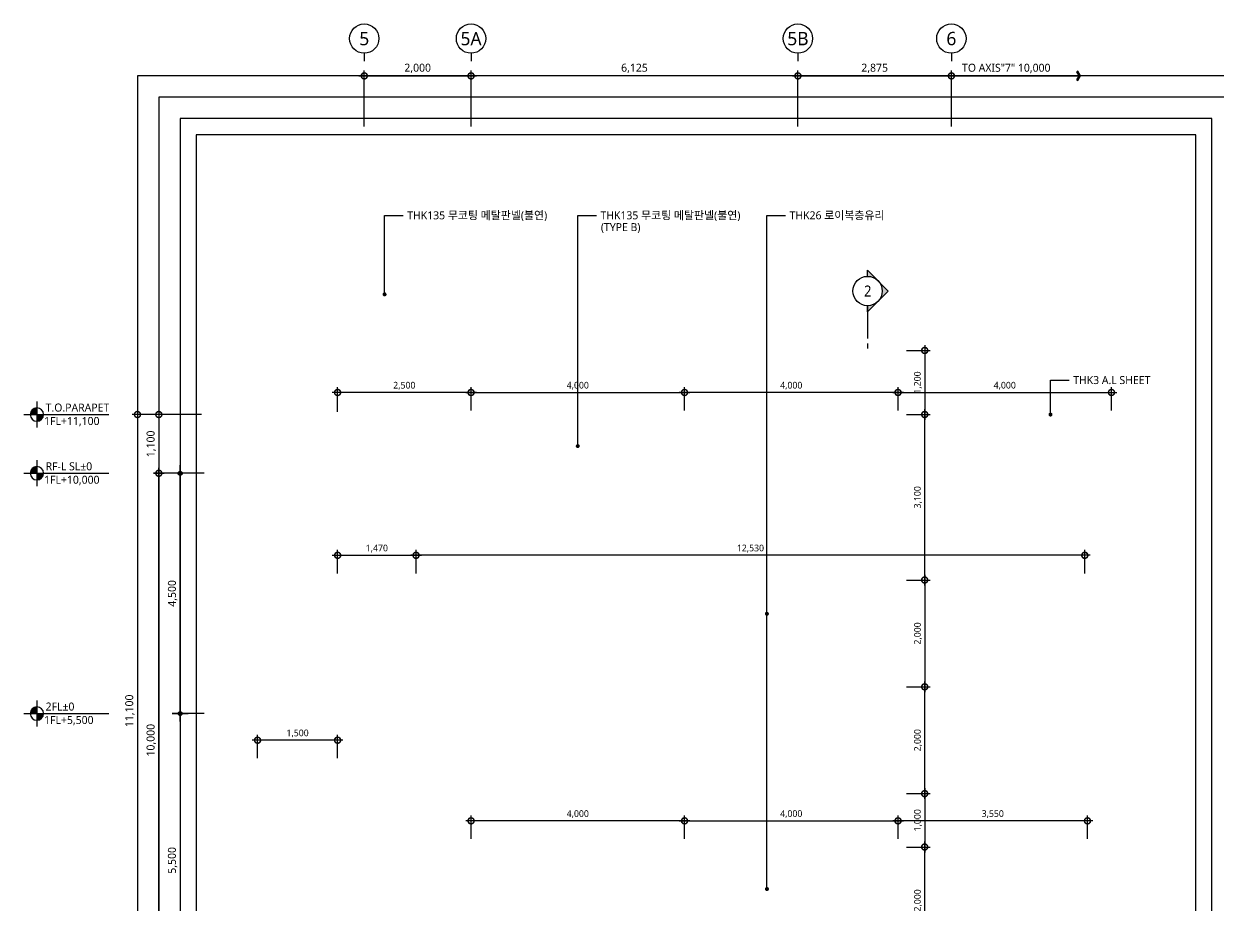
# Model space of a CAD drawing. Header units: millimetres. Extents: x 2568 to 292571, y 1285 to 27671.
# Drawn here: x 44618 to 66994, y 11167 to 27671 of the extents above; entities that cross this region are included whole.
import ezdxf
from ezdxf.enums import TextEntityAlignment as Align

# ---------------------------------------------------------------- set-up
doc = ezdxf.new("R2010")
doc.units = ezdxf.units.MM
doc.header["$LTSCALE"] = 200
doc.layers.get('DEFPOINTS').update_dxf_attribs({"color": 137})
for name, color, linetype in [('A-dim', 7, 'Continuous'), ('A-dims', 7, 'Continuous'), ('DIM', 7, 'Continuous'), ('DIM-INT', 7, 'Continuous'), ('SYM-LEAD', 6, 'Continuous'), ('SYM-LEVEL', 7, 'Continuous'), ('TAG', 6, 'Continuous'), ('TEXT', 3, 'Continuous')]:
    doc.layers.add(name, color=color, linetype=linetype)
doc.layers.add('NOPLOT', color=191, linetype='Continuous', plot=False)
doc.styles.add('$0$스타일1', font='malgun.ttf')
doc.styles.add('ARIALB', font='malgun.ttf')
doc.styles.add('T1', font='malgun.ttf')
doc.styles.add('TEXT', font='malgun.ttf')
doc.styles.add('XR-sec$0$스타일1', font='malgun.ttf')
doc.styles.add('맑은고딕', font='malgun.ttf')
doc.styles.add('스타일1', font='malgun.ttf')
doc.dimstyles.new('CJA', dxfattribs={"dimscale": 300, "dimtxt": 2.7, "dimasz": 1, "dimexe": 2, "dimexo": 3, "dimgap": 1, "dimtad": 1, "dimdec": 0, "dimzin": 1, "dimdsep": 46, "dimlunit": 6, "dimtxsty": '$0$스타일1', "dimblk": 'CJDOT', "dimcen": 0.09, "dimdle": 1, "dimclrd": 256, "dimclre": 256, "dimclrt": 3, "dimadec": 0, "dimazin": 0, "dimtfac": 1, "dimtdec": 0, "dimtix": 1, "dimtmove": 2, "dimatfit": 3, "dimldrblk": 'CJDOT', "dimfxl": 1, "dimtolj": 1, "dimtzin": 1, "dimarcsym": 0})
doc.dimstyles.new('DIM-QD 1', dxfattribs={"dimtxt": 3, "dimasz": 1.5, "dimexe": 1, "dimexo": 0, "dimgap": 1, "dimtad": 1, "dimdec": 3, "dimdsep": 46, "dimlunit": 6, "dimtxsty": '스타일1', "dimblk1": 'ARCHTICK', "dimblk2": 'ARCHTICK', "dimsah": 1, "dimcen": 0, "dimclrd": 256, "dimclre": 256, "dimclrt": 3, "dimazin": 2, "dimtfac": 1, "dimtdec": 3, "dimtix": 1, "dimtmove": 2, "dimatfit": 3, "dimldrblk": 'ARCHTICK', "dimfxl": 1, "dimtolj": 1, "dimtzin": 0, "dimarcsym": 0})
doc.dimstyles.new('GAUN-50', dxfattribs={"dimscale": 50, "dimtxt": 3, "dimasz": 1, "dimexe": 2, "dimexo": 3, "dimgap": 1, "dimtad": 1, "dimdec": 0, "dimzin": 1, "dimdsep": 46, "dimlunit": 6, "dimtxsty": '스타일1', "dimblk": 'GAUN-DOT', "dimcen": -2, "dimdle": 2, "dimclrd": 256, "dimclre": 256, "dimclrt": 3, "dimadec": 0, "dimazin": 0, "dimtfac": 1, "dimtdec": 0, "dimtix": 1, "dimtmove": 2, "dimatfit": 3, "dimldrblk": 'DOTSMALL', "dimfxl": 1, "dimtolj": 1, "dimtzin": 1, "dimarcsym": 0})
doc.dimstyles.new('HDA-P(N100)', dxfattribs={"dimscale": 50, "dimtxt": 3, "dimasz": 1, "dimexe": 2, "dimexo": 2, "dimgap": 1, "dimtad": 1, "dimdec": 0, "dimzin": 1, "dimdsep": 46, "dimlunit": 6, "dimtxsty": 'T1', "dimblk": 'Z_DOT', "dimcen": 1, "dimclrd": 256, "dimclrt": 3, "dimadec": 0, "dimazin": 0, "dimtfac": 1, "dimtdec": 0, "dimtix": 1, "dimtmove": 2, "dimatfit": 3, "dimldrblk": 'DOT', "dimfxl": 1, "dimtolj": 1, "dimtzin": 1, "dimarcsym": 0})

# ---------------------------------------------------------------- blocks, each defined once
blk = doc.blocks.new('bu-v')
at = {"layer": 'TAG', "ltscale": 0.2}
blk.add_line((0, 3), (0, 0), dxfattribs=at)
blk.add_circle((0, 8.5), 5.5, dxfattribs=at)
at = {"layer": 'TAG', "color": 3, "style": 'ARIALB'}
blk.add_attdef('1', text='', height=5, dxfattribs=at).set_placement((0, 8.5), align=Align.MIDDLE_CENTER)
blk = doc.blocks.new('_DotSmall')
at = {"color": 0, "linetype": 'ByBlock', "const_width": 0.5}
blk.add_lwpolyline([(-0.0625, 0, 1), (0.0625, 0, 1)], format="xyb", close=True, dxfattribs=at)
blk = doc.blocks.new('*D52')
at = {"layer": 'DEFPOINTS', "color": 0, "transparency": 16777216}
for p in [(52996, 26697), (50996, 25597), (52996, 25597)]:
    blk.add_point(p, dxfattribs=at)
at = {"layer": 'DIM', "color": 7, "lineweight": -2, "transparency": 16777216}
for p, q in [((50896, 26697), (53096, 26697)), ((50996, 25747), (50996, 26797)), ((52996, 25747), (52996, 26797))]:
    blk.add_line(p, q, dxfattribs=at)
at = {"layer": 'DIM', "color": 7, "lineweight": -2, "transparency": 16777216, "xscale": 225, "yscale": 225, "zscale": 225, "rotation": 180}
blk.add_blockref('_DotSmall', (50996, 26697), dxfattribs=at)
at = {"layer": 'DIM', "color": 7, "lineweight": -2, "transparency": 16777216, "xscale": 225, "yscale": 225, "zscale": 225}
blk.add_blockref('_DotSmall', (52996, 26697), dxfattribs=at)
at = {"layer": 'DIM', "color": 3, "transparency": 16777216, "insert": (51996, 26837), "char_height": 150, "attachment_point": 5, "style": '스타일1'}
blk.add_mtext('\\A1;2,000', dxfattribs=at)
blk = doc.blocks.new('CJDOT')
blk.add_line((-2, 0), (2, 0))
at = {"const_width": 0.5}
blk.add_lwpolyline([(-0.25, 0, 1), (0.25, 0, 1)], format="xyb", close=True, dxfattribs=at)
blk = doc.blocks.new('GAUN-DOT')
at = {"linetype": 'ByBlock'}
for p, q in [((2, 0), (-2, 0)), ((0, -2), (0, 2))]:
    blk.add_line(p, q, dxfattribs=at)
at = {"const_width": 2.25}
blk.add_lwpolyline([(0, 0.28125, 1), (0, -0.28125, 1)], format="xyb", close=True, dxfattribs=at)
blk = doc.blocks.new('*D53')
at = {"layer": 'A-dim', "lineweight": -2, "transparency": 16777216}
for p, q in [((47946, 20355), (46646, 20355)), ((46746, 20305), (46746, 9305)), ((47946, 9255), (46646, 9255))]:
    blk.add_line(p, q, dxfattribs=at)
at = {"layer": 'DEFPOINTS', "color": 0, "transparency": 16777216}
for p in [(48096, 20355), (46746, 9255), (48096, 9255)]:
    blk.add_point(p, dxfattribs=at)
at = {"layer": 'A-dim', "lineweight": -2, "transparency": 16777216, "xscale": 50, "yscale": 50, "zscale": 50}
for p, rotation in [((46746, 20355), 90), ((46746, 9255), 270)]:
    blk.add_blockref('GAUN-DOT', p, dxfattribs=dict(at, rotation=rotation))
at = {"layer": 'A-dim', "color": 3, "transparency": 16777216, "insert": (46605, 14805), "char_height": 150, "attachment_point": 5, "rotation": 90, "style": '스타일1'}
blk.add_mtext('\\A1;11,100', dxfattribs=at)
blk = doc.blocks.new('Z_DOT')
at = {"layer": 'A-dims', "color": 0}
for p, q in [((-3, 0), (3, 0)), ((0, -3), (0, 3))]:
    blk.add_line(p, q, dxfattribs=at)
for radius in [0.75, 0.375]:
    blk.add_circle((0, 0), radius, dxfattribs=at)
blk = doc.blocks.new('*D54')
at = {"layer": 'A-dim', "color": 0, "lineweight": -2, "transparency": 16777216}
for p, q in [((47996, 14755), (47446, 14755)), ((47996, 9255), (47446, 9255))]:
    blk.add_line(p, q, dxfattribs=at)
at = {"layer": 'A-dim', "lineweight": -2, "transparency": 16777216}
blk.add_line((47546, 14705), (47546, 9305), dxfattribs=at)
at = {"layer": 'DEFPOINTS', "color": 0, "transparency": 16777216}
for p in [(48096, 14755), (47546, 9255), (48096, 9255)]:
    blk.add_point(p, dxfattribs=at)
at = {"layer": 'A-dim', "lineweight": -2, "transparency": 16777216, "xscale": 50, "yscale": 50, "zscale": 50}
for p, rotation in [((47546, 14755), 90), ((47546, 9255), 270)]:
    blk.add_blockref('Z_DOT', p, dxfattribs=dict(at, rotation=rotation))
at = {"layer": 'A-dim', "color": 3, "transparency": 16777216, "insert": (47405, 12005), "char_height": 150, "attachment_point": 5, "rotation": 90, "style": 'T1'}
blk.add_mtext('\\A1;5,500', dxfattribs=at)
blk = doc.blocks.new('_DOT')
at = {"color": 0, "linetype": 'ByBlock'}
blk.add_line((-0.5, 0), (-1, 0), dxfattribs=at)
at = {"color": 0, "linetype": 'ByBlock', "const_width": 0.5}
blk.add_lwpolyline([(-0.25, 0, 1), (0.25, 0, 1)], format="xyb", close=True, dxfattribs=at)
blk = doc.blocks.new('XR-sec$0$LEVEL1')
at = {"layer": 'SYM-LEVEL'}
h = blk.add_hatch(color=6, dxfattribs=at)
edge = h.paths.add_edge_path()
edge.add_ellipse((4.87, 0), major_axis=(1.77, 1.77), ratio=1, start_angle=405, end_angle=495)
edge.add_line((2.37, 0), (4.87, 0))
edge.add_line((4.87, 0), (4.87, 2.5))
edge = h.paths.add_edge_path()
edge.add_ellipse((4.87, 0), major_axis=(1.77, 1.77), ratio=1, start_angle=225, end_angle=315)
edge.add_line((7.37, 0), (4.87, 0))
edge.add_line((4.87, 0), (4.87, -2.5))
at = {"layer": 'SYM-LEVEL', "color": 6}
for p, q in [((4.87, 4.87), (4.87, -4.87)), ((0, 0), (9.74, 0)), ((9.07, 0), (31.8, 0))]:
    blk.add_line(p, q, dxfattribs=at)
blk.add_ellipse((4.87, 0), major_axis=(1.77, 1.77), ratio=1, start_param=5.497787, end_param=11.780972, dxfattribs=at)
at = {"layer": 'SYM-LEVEL', "color": 3, "style": 'XR-sec$0$스타일1'}
for tag, p in [('1층-바닥마감', (8.16, 1.11)), ('EL-+100', (8.16, -3.93))]:
    blk.add_attdef(tag, p, '', height=3, dxfattribs=at)
blk = doc.blocks.new('*D56')
at = {"layer": 'A-dim', "lineweight": -2, "transparency": 16777216}
for p, q in [((47946, 19255), (47046, 19255)), ((47146, 9305), (47146, 19205)), ((47946, 9255), (47046, 9255))]:
    blk.add_line(p, q, dxfattribs=at)
at = {"layer": 'DEFPOINTS', "color": 0, "transparency": 16777216}
for p in [(47146, 19255), (48096, 19255), (48096, 9255)]:
    blk.add_point(p, dxfattribs=at)
at = {"layer": 'A-dim', "lineweight": -2, "transparency": 16777216, "xscale": 50, "yscale": 50, "zscale": 50}
for p, rotation in [((47146, 19255), 90), ((47146, 9255), 270)]:
    blk.add_blockref('GAUN-DOT', p, dxfattribs=dict(at, rotation=rotation))
at = {"layer": 'A-dim', "color": 3, "transparency": 16777216, "insert": (47005, 14255), "char_height": 150, "attachment_point": 5, "rotation": 90, "style": '스타일1'}
blk.add_mtext('\\A1;10,000', dxfattribs=at)
blk = doc.blocks.new('*D57')
at = {"layer": 'A-dim', "lineweight": -2, "transparency": 16777216}
for p, q in [((47946, 20355), (47046, 20355)), ((47146, 20305), (47146, 19305)), ((47946, 19255), (47046, 19255))]:
    blk.add_line(p, q, dxfattribs=at)
at = {"layer": 'DEFPOINTS', "color": 0, "transparency": 16777216}
for p in [(48096, 20355), (47146, 19255), (48096, 19255)]:
    blk.add_point(p, dxfattribs=at)
at = {"layer": 'A-dim', "lineweight": -2, "transparency": 16777216, "xscale": 50, "yscale": 50, "zscale": 50}
for p, rotation in [((47146, 20355), 90), ((47146, 19255), 270)]:
    blk.add_blockref('GAUN-DOT', p, dxfattribs=dict(at, rotation=rotation))
at = {"layer": 'A-dim', "color": 3, "transparency": 16777216, "insert": (47005, 19805), "char_height": 150, "attachment_point": 5, "rotation": 90, "style": '스타일1'}
blk.add_mtext('\\A1;1,100', dxfattribs=at)
blk = doc.blocks.new('_ARCHTICK')
at = {"color": 0, "linetype": 'ByBlock', "const_width": 0.15}
blk.add_lwpolyline([(-0.5, -0.5), (0.5, 0.5)], dxfattribs=at)
blk = doc.blocks.new('*D58')
at = {"layer": 'A-dim', "color": 0, "lineweight": -2, "transparency": 16777216}
for p, q in [((47996, 19255), (47446, 19255)), ((47996, 14755), (47446, 14755))]:
    blk.add_line(p, q, dxfattribs=at)
at = {"layer": 'A-dim', "lineweight": -2, "transparency": 16777216}
blk.add_line((47546, 14805), (47546, 19205), dxfattribs=at)
at = {"layer": 'DEFPOINTS', "color": 0, "transparency": 16777216}
for p in [(47546, 19255), (48096, 19255), (48096, 14755)]:
    blk.add_point(p, dxfattribs=at)
at = {"layer": 'A-dim', "lineweight": -2, "transparency": 16777216, "xscale": 50, "yscale": 50, "zscale": 50}
for p, rotation in [((47546, 19255), 90), ((47546, 14755), 270)]:
    blk.add_blockref('Z_DOT', p, dxfattribs=dict(at, rotation=rotation))
at = {"layer": 'A-dim', "color": 3, "transparency": 16777216, "insert": (47405, 17005), "char_height": 150, "attachment_point": 5, "rotation": 90, "style": 'T1'}
blk.add_mtext('\\A1;4,500', dxfattribs=at)
blk = doc.blocks.new('*U13')
at = {"linetype": 'ByBlock', "lineweight": -2}
h = blk.add_hatch(color=0, dxfattribs=at)
h.paths.add_polyline_path([(0, 300, 0.198912), (-212, 212), (0, 424)])
h.paths.add_polyline_path([(-212, -212), (-424, 0), (-212, 212, 0.414214)])
h.paths.add_polyline_path([(-212, -212, 0.198912), (0, -300), (0, -424)])
blk.add_hatch(color=0, dxfattribs=at).paths.add_polyline_path([(-250, -18545), (0, -18445), (0, -18545)])
at = {"color": 0, "linetype": 'ByBlock', "lineweight": -2}
blk.add_lwpolyline([(0, 300, 1), (0, -300, 1), (0, 300), (0, 424), (-424, 0), (0, -424), (0, -300), (0, -424)], format="xyb", dxfattribs=at)
for points in [[(0, -300), (0, -972)], [(0, -1072), (0, -1172)], [(0, -16329), (0, -16429)], [(0, -16529), (0, -18545), (-250, -18545), (0, -18445)]]:
    blk.add_lwpolyline(points, dxfattribs=at)
at = {"color": 6, "style": 'TEXT', "width": 0.9}
blk.add_attdef('상세번호', text='', height=225, dxfattribs=at).set_placement((0, 0), align=Align.MIDDLE_CENTER)
blk = doc.blocks.new('*D127')
at = {"layer": 'DEFPOINTS', "color": 0, "transparency": 16777216}
for p in [(61006, 12255), (61496, 12255), (61006, 10255)]:
    blk.add_point(p, dxfattribs=at)
at = {"layer": 'DIM-INT', "color": 7, "lineweight": -2, "transparency": 16777216}
for p, q in [((61496, 10155), (61496, 12355)), ((61156, 12255), (61596, 12255)), ((61156, 10255), (61596, 10255))]:
    blk.add_line(p, q, dxfattribs=at)
at = {"layer": 'DIM-INT', "color": 7, "lineweight": -2, "transparency": 16777216, "xscale": 225, "yscale": 225, "zscale": 225}
for p, rotation in [((61496, 12255), 90), ((61496, 10255), 270)]:
    blk.add_blockref('_DotSmall', p, dxfattribs=dict(at, rotation=rotation))
at = {"layer": 'DIM-INT', "color": 3, "transparency": 16777216, "insert": (61371, 11255), "char_height": 125, "attachment_point": 5, "rotation": 90, "style": '스타일1'}
blk.add_mtext('\\A1;2,000', dxfattribs=at)
blk = doc.blocks.new('*D130')
at = {"layer": 'DEFPOINTS', "color": 0, "transparency": 16777216}
for p in [(61006, 13255), (61006, 12255), (61496, 12255)]:
    blk.add_point(p, dxfattribs=at)
at = {"layer": 'DIM-INT', "color": 7, "lineweight": -2, "transparency": 16777216}
for p, q in [((61156, 13255), (61596, 13255)), ((61496, 13355), (61496, 12155)), ((61156, 12255), (61596, 12255))]:
    blk.add_line(p, q, dxfattribs=at)
at = {"layer": 'DIM-INT', "color": 7, "lineweight": -2, "transparency": 16777216, "xscale": 225, "yscale": 225, "zscale": 225}
for p, rotation in [((61496, 13255), 90), ((61496, 12255), 270)]:
    blk.add_blockref('_DotSmall', p, dxfattribs=dict(at, rotation=rotation))
at = {"layer": 'DIM-INT', "color": 3, "transparency": 16777216, "insert": (61370, 12755), "char_height": 125, "attachment_point": 5, "rotation": 90, "style": '스타일1'}
blk.add_mtext('\\A1;1,000', dxfattribs=at)
blk = doc.blocks.new('*D131')
at = {"layer": 'DEFPOINTS', "color": 0, "transparency": 16777216}
for p in [(61006, 15255), (61496, 15255), (61006, 13255)]:
    blk.add_point(p, dxfattribs=at)
at = {"layer": 'DIM-INT', "color": 7, "lineweight": -2, "transparency": 16777216}
for p, q in [((61156, 15255), (61596, 15255)), ((61496, 13155), (61496, 15355)), ((61156, 13255), (61596, 13255))]:
    blk.add_line(p, q, dxfattribs=at)
at = {"layer": 'DIM-INT', "color": 7, "lineweight": -2, "transparency": 16777216, "xscale": 225, "yscale": 225, "zscale": 225}
for p, rotation in [((61496, 15255), 90), ((61496, 13255), 270)]:
    blk.add_blockref('_DotSmall', p, dxfattribs=dict(at, rotation=rotation))
at = {"layer": 'DIM-INT', "color": 3, "transparency": 16777216, "insert": (61371, 14255), "char_height": 125, "attachment_point": 5, "rotation": 90, "style": '스타일1'}
blk.add_mtext('\\A1;2,000', dxfattribs=at)
blk = doc.blocks.new('*D132')
at = {"layer": 'DEFPOINTS', "color": 0, "transparency": 16777216}
for p in [(61006, 17255), (61006, 15255), (61496, 15255)]:
    blk.add_point(p, dxfattribs=at)
at = {"layer": 'DIM-INT', "color": 7, "lineweight": -2, "transparency": 16777216}
for p, q in [((61156, 17255), (61596, 17255)), ((61496, 17355), (61496, 15155)), ((61156, 15255), (61596, 15255))]:
    blk.add_line(p, q, dxfattribs=at)
at = {"layer": 'DIM-INT', "color": 7, "lineweight": -2, "transparency": 16777216, "xscale": 225, "yscale": 225, "zscale": 225}
for p, rotation in [((61496, 17255), 90), ((61496, 15255), 270)]:
    blk.add_blockref('_DotSmall', p, dxfattribs=dict(at, rotation=rotation))
at = {"layer": 'DIM-INT', "color": 3, "transparency": 16777216, "insert": (61371, 16255), "char_height": 125, "attachment_point": 5, "rotation": 90, "style": '스타일1'}
blk.add_mtext('\\A1;2,000', dxfattribs=at)
blk = doc.blocks.new('*D133')
at = {"layer": 'DEFPOINTS', "color": 0, "transparency": 16777216}
for p in [(61006, 20355), (61496, 20355), (61006, 17255)]:
    blk.add_point(p, dxfattribs=at)
at = {"layer": 'DIM-INT', "color": 7, "lineweight": -2, "transparency": 16777216}
for p, q in [((61496, 17155), (61496, 20455)), ((61156, 20355), (61596, 20355)), ((61156, 17255), (61596, 17255))]:
    blk.add_line(p, q, dxfattribs=at)
at = {"layer": 'DIM-INT', "color": 7, "lineweight": -2, "transparency": 16777216, "xscale": 225, "yscale": 225, "zscale": 225}
for p, rotation in [((61496, 20355), 90), ((61496, 17255), 270)]:
    blk.add_blockref('_DotSmall', p, dxfattribs=dict(at, rotation=rotation))
at = {"layer": 'DIM-INT', "color": 3, "transparency": 16777216, "insert": (61370, 18805), "char_height": 125, "attachment_point": 5, "rotation": 90, "style": '스타일1'}
blk.add_mtext('\\A1;3,100', dxfattribs=at)
blk = doc.blocks.new('*D134')
at = {"layer": 'DEFPOINTS', "color": 0, "transparency": 16777216}
for p in [(61006, 21555), (61006, 20355), (61496, 20355)]:
    blk.add_point(p, dxfattribs=at)
at = {"layer": 'DIM-INT', "color": 7, "lineweight": -2, "transparency": 16777216}
for p, q in [((61156, 21555), (61596, 21555)), ((61496, 21655), (61496, 20255)), ((61156, 20355), (61596, 20355))]:
    blk.add_line(p, q, dxfattribs=at)
at = {"layer": 'DIM-INT', "color": 7, "lineweight": -2, "transparency": 16777216, "xscale": 225, "yscale": 225, "zscale": 225}
for p, rotation in [((61496, 21555), 90), ((61496, 20355), 270)]:
    blk.add_blockref('_DotSmall', p, dxfattribs=dict(at, rotation=rotation))
at = {"layer": 'DIM-INT', "color": 3, "transparency": 16777216, "insert": (61370, 20955), "char_height": 125, "attachment_point": 5, "rotation": 90, "style": '스타일1'}
blk.add_mtext('\\A1;1,200', dxfattribs=at)
blk = doc.blocks.new('*D135')
at = {"layer": 'DEFPOINTS', "color": 0, "transparency": 16777216}
for p in [(60996, 12745), (56996, 12255), (60996, 12255)]:
    blk.add_point(p, dxfattribs=at)
at = {"layer": 'DIM-INT', "color": 7, "lineweight": -2, "transparency": 16777216}
for p, q in [((56996, 12405), (56996, 12845)), ((60996, 12405), (60996, 12845)), ((56896, 12745), (61096, 12745))]:
    blk.add_line(p, q, dxfattribs=at)
at = {"layer": 'DIM-INT', "color": 7, "lineweight": -2, "transparency": 16777216, "xscale": 225, "yscale": 225, "zscale": 225, "rotation": 180}
blk.add_blockref('_DotSmall', (56996, 12745), dxfattribs=at)
at = {"layer": 'DIM-INT', "color": 7, "lineweight": -2, "transparency": 16777216, "xscale": 225, "yscale": 225, "zscale": 225}
blk.add_blockref('_DotSmall', (60996, 12745), dxfattribs=at)
at = {"layer": 'DIM-INT', "color": 3, "transparency": 16777216, "insert": (58996, 12870), "char_height": 125, "attachment_point": 5, "style": '스타일1'}
blk.add_mtext('\\A1;4,000', dxfattribs=at)
blk = doc.blocks.new('*D136')
at = {"layer": 'DEFPOINTS', "color": 0, "transparency": 16777216}
for p in [(60996, 12745), (60996, 12255), (64546, 12255)]:
    blk.add_point(p, dxfattribs=at)
at = {"layer": 'DIM-INT', "color": 7, "lineweight": -2, "transparency": 16777216}
for p, q in [((60996, 12405), (60996, 12845)), ((64546, 12405), (64546, 12845)), ((64646, 12745), (60896, 12745))]:
    blk.add_line(p, q, dxfattribs=at)
at = {"layer": 'DIM-INT', "color": 7, "lineweight": -2, "transparency": 16777216, "xscale": 225, "yscale": 225, "zscale": 225, "rotation": 180}
blk.add_blockref('_DotSmall', (60996, 12745), dxfattribs=at)
at = {"layer": 'DIM-INT', "color": 7, "lineweight": -2, "transparency": 16777216, "xscale": 225, "yscale": 225, "zscale": 225}
blk.add_blockref('_DotSmall', (64546, 12745), dxfattribs=at)
at = {"layer": 'DIM-INT', "color": 3, "transparency": 16777216, "insert": (62771, 12870), "char_height": 125, "attachment_point": 5, "style": '스타일1'}
blk.add_mtext('\\A1;3,550', dxfattribs=at)
blk = doc.blocks.new('*D137')
at = {"layer": 'DEFPOINTS', "color": 0, "transparency": 16777216}
for p in [(52996, 12745), (52996, 12255), (56996, 12255)]:
    blk.add_point(p, dxfattribs=at)
at = {"layer": 'DIM-INT', "color": 7, "lineweight": -2, "transparency": 16777216}
for p, q in [((52996, 12405), (52996, 12845)), ((56996, 12405), (56996, 12845)), ((57096, 12745), (52896, 12745))]:
    blk.add_line(p, q, dxfattribs=at)
at = {"layer": 'DIM-INT', "color": 7, "lineweight": -2, "transparency": 16777216, "xscale": 225, "yscale": 225, "zscale": 225, "rotation": 180}
blk.add_blockref('_DotSmall', (52996, 12745), dxfattribs=at)
at = {"layer": 'DIM-INT', "color": 7, "lineweight": -2, "transparency": 16777216, "xscale": 225, "yscale": 225, "zscale": 225}
blk.add_blockref('_DotSmall', (56996, 12745), dxfattribs=at)
at = {"layer": 'DIM-INT', "color": 3, "transparency": 16777216, "insert": (54996, 12870), "char_height": 125, "attachment_point": 5, "style": '스타일1'}
blk.add_mtext('\\A1;4,000', dxfattribs=at)
blk = doc.blocks.new('*D138')
at = {"layer": 'DEFPOINTS', "color": 0, "transparency": 16777216}
for p in [(56996, 20768), (52996, 20278), (56996, 20278)]:
    blk.add_point(p, dxfattribs=at)
at = {"layer": 'DIM-INT', "color": 7, "lineweight": -2, "transparency": 16777216}
for p, q in [((52996, 20428), (52996, 20868)), ((56996, 20428), (56996, 20868)), ((52896, 20768), (57096, 20768))]:
    blk.add_line(p, q, dxfattribs=at)
at = {"layer": 'DIM-INT', "color": 7, "lineweight": -2, "transparency": 16777216, "xscale": 225, "yscale": 225, "zscale": 225, "rotation": 180}
blk.add_blockref('_DotSmall', (52996, 20768), dxfattribs=at)
at = {"layer": 'DIM-INT', "color": 7, "lineweight": -2, "transparency": 16777216, "xscale": 225, "yscale": 225, "zscale": 225}
blk.add_blockref('_DotSmall', (56996, 20768), dxfattribs=at)
at = {"layer": 'DIM-INT', "color": 3, "transparency": 16777216, "insert": (54996, 20893), "char_height": 125, "attachment_point": 5, "style": '스타일1'}
blk.add_mtext('\\A1;4,000', dxfattribs=at)
blk = doc.blocks.new('*D139')
at = {"layer": 'DEFPOINTS', "color": 0, "transparency": 16777216}
for p in [(56996, 20768), (56996, 20278), (60996, 20278)]:
    blk.add_point(p, dxfattribs=at)
at = {"layer": 'DIM-INT', "color": 7, "lineweight": -2, "transparency": 16777216}
for p, q in [((56996, 20428), (56996, 20868)), ((60996, 20428), (60996, 20868)), ((61096, 20768), (56896, 20768))]:
    blk.add_line(p, q, dxfattribs=at)
at = {"layer": 'DIM-INT', "color": 7, "lineweight": -2, "transparency": 16777216, "xscale": 225, "yscale": 225, "zscale": 225, "rotation": 180}
blk.add_blockref('_DotSmall', (56996, 20768), dxfattribs=at)
at = {"layer": 'DIM-INT', "color": 7, "lineweight": -2, "transparency": 16777216, "xscale": 225, "yscale": 225, "zscale": 225}
blk.add_blockref('_DotSmall', (60996, 20768), dxfattribs=at)
at = {"layer": 'DIM-INT', "color": 3, "transparency": 16777216, "insert": (58996, 20893), "char_height": 125, "attachment_point": 5, "style": '스타일1'}
blk.add_mtext('\\A1;4,000', dxfattribs=at)
blk = doc.blocks.new('*D140')
at = {"layer": 'DEFPOINTS', "color": 0, "transparency": 16777216}
for p in [(50496, 20768), (50496, 20255), (52996, 20278)]:
    blk.add_point(p, dxfattribs=at)
at = {"layer": 'DIM-INT', "color": 7, "lineweight": -2, "transparency": 16777216}
for p, q in [((50496, 20405), (50496, 20868)), ((52996, 20428), (52996, 20868)), ((53096, 20768), (50396, 20768))]:
    blk.add_line(p, q, dxfattribs=at)
at = {"layer": 'DIM-INT', "color": 7, "lineweight": -2, "transparency": 16777216, "xscale": 225, "yscale": 225, "zscale": 225, "rotation": 180}
blk.add_blockref('_DotSmall', (50496, 20768), dxfattribs=at)
at = {"layer": 'DIM-INT', "color": 7, "lineweight": -2, "transparency": 16777216, "xscale": 225, "yscale": 225, "zscale": 225}
blk.add_blockref('_DotSmall', (52996, 20768), dxfattribs=at)
at = {"layer": 'DIM-INT', "color": 3, "transparency": 16777216, "insert": (51746, 20893), "char_height": 125, "attachment_point": 5, "style": '스타일1'}
blk.add_mtext('\\A1;2,500', dxfattribs=at)
blk = doc.blocks.new('*D190')
at = {"layer": 'DEFPOINTS', "color": 0, "transparency": 16777216}
for p in [(64996, 20768), (60996, 20278), (64996, 20278)]:
    blk.add_point(p, dxfattribs=at)
at = {"layer": 'DIM-INT', "color": 7, "lineweight": -2, "transparency": 16777216}
for p, q in [((60996, 20428), (60996, 20868)), ((64996, 20428), (64996, 20868)), ((60896, 20768), (65096, 20768))]:
    blk.add_line(p, q, dxfattribs=at)
at = {"layer": 'DIM-INT', "color": 7, "lineweight": -2, "transparency": 16777216, "xscale": 225, "yscale": 225, "zscale": 225, "rotation": 180}
blk.add_blockref('_DotSmall', (60996, 20768), dxfattribs=at)
at = {"layer": 'DIM-INT', "color": 7, "lineweight": -2, "transparency": 16777216, "xscale": 225, "yscale": 225, "zscale": 225}
blk.add_blockref('_DotSmall', (64996, 20768), dxfattribs=at)
at = {"layer": 'DIM-INT', "color": 3, "transparency": 16777216, "insert": (62996, 20893), "char_height": 125, "attachment_point": 5, "style": '스타일1'}
blk.add_mtext('\\A1;4,000', dxfattribs=at)
blk = doc.blocks.new('*D191')
at = {"layer": 'DEFPOINTS', "color": 0, "transparency": 16777216}
for p in [(48996, 14255), (48996, 13766), (50496, 13766)]:
    blk.add_point(p, dxfattribs=at)
at = {"layer": 'DIM-INT', "color": 7, "lineweight": -2, "transparency": 16777216}
for p, q in [((48996, 13916), (48996, 14355)), ((50496, 13916), (50496, 14355)), ((50596, 14255), (48896, 14255))]:
    blk.add_line(p, q, dxfattribs=at)
at = {"layer": 'DIM-INT', "color": 7, "lineweight": -2, "transparency": 16777216, "xscale": 225, "yscale": 225, "zscale": 225, "rotation": 180}
blk.add_blockref('_DotSmall', (48996, 14255), dxfattribs=at)
at = {"layer": 'DIM-INT', "color": 7, "lineweight": -2, "transparency": 16777216, "xscale": 225, "yscale": 225, "zscale": 225}
blk.add_blockref('_DotSmall', (50496, 14255), dxfattribs=at)
at = {"layer": 'DIM-INT', "color": 3, "transparency": 16777216, "insert": (49746, 14381), "char_height": 125, "attachment_point": 5, "style": '스타일1'}
blk.add_mtext('\\A1;1,500', dxfattribs=at)
blk = doc.blocks.new('*D192')
at = {"layer": 'DEFPOINTS', "color": 0, "transparency": 16777216}
for p in [(51966, 17718), (50496, 17229), (51966, 17229)]:
    blk.add_point(p, dxfattribs=at)
at = {"layer": 'DIM-INT', "color": 7, "lineweight": -2, "transparency": 16777216}
for p, q in [((50396, 17718), (52066, 17718)), ((50496, 17379), (50496, 17818)), ((51966, 17379), (51966, 17818))]:
    blk.add_line(p, q, dxfattribs=at)
at = {"layer": 'DIM-INT', "color": 7, "lineweight": -2, "transparency": 16777216, "xscale": 225, "yscale": 225, "zscale": 225, "rotation": 180}
blk.add_blockref('_DotSmall', (50496, 17718), dxfattribs=at)
at = {"layer": 'DIM-INT', "color": 7, "lineweight": -2, "transparency": 16777216, "xscale": 225, "yscale": 225, "zscale": 225}
blk.add_blockref('_DotSmall', (51966, 17718), dxfattribs=at)
at = {"layer": 'DIM-INT', "color": 3, "transparency": 16777216, "insert": (51231, 17844), "char_height": 125, "attachment_point": 5, "style": '스타일1'}
blk.add_mtext('\\A1;1,470', dxfattribs=at)
blk = doc.blocks.new('*D193')
at = {"layer": 'DEFPOINTS', "color": 0, "transparency": 16777216}
for p in [(51966, 17718), (51966, 17229), (64496, 17229)]:
    blk.add_point(p, dxfattribs=at)
at = {"layer": 'DIM-INT', "color": 7, "lineweight": -2, "transparency": 16777216}
for p, q in [((64596, 17718), (51866, 17718)), ((51966, 17379), (51966, 17818)), ((64496, 17379), (64496, 17818))]:
    blk.add_line(p, q, dxfattribs=at)
at = {"layer": 'DIM-INT', "color": 7, "lineweight": -2, "transparency": 16777216, "xscale": 225, "yscale": 225, "zscale": 225, "rotation": 180}
blk.add_blockref('_DotSmall', (51966, 17718), dxfattribs=at)
at = {"layer": 'DIM-INT', "color": 7, "lineweight": -2, "transparency": 16777216, "xscale": 225, "yscale": 225, "zscale": 225}
blk.add_blockref('_DotSmall', (64496, 17718), dxfattribs=at)
at = {"layer": 'DIM-INT', "color": 3, "transparency": 16777216, "insert": (58231, 17844), "char_height": 125, "attachment_point": 5, "style": '스타일1'}
blk.add_mtext('\\A1;12,530', dxfattribs=at)
blk = doc.blocks.new('*D394')
at = {"layer": 'DEFPOINTS', "color": 0, "transparency": 16777216}
for p in [(52996, 26697), (52996, 25597), (59121, 25597)]:
    blk.add_point(p, dxfattribs=at)
at = {"layer": 'DIM', "color": 7, "lineweight": -2, "transparency": 16777216}
for p, q in [((59221, 26697), (52896, 26697)), ((52996, 25747), (52996, 26797)), ((59121, 25747), (59121, 26797))]:
    blk.add_line(p, q, dxfattribs=at)
at = {"layer": 'DIM', "color": 7, "lineweight": -2, "transparency": 16777216, "xscale": 225, "yscale": 225, "zscale": 225, "rotation": 180}
blk.add_blockref('_DotSmall', (52996, 26697), dxfattribs=at)
at = {"layer": 'DIM', "color": 7, "lineweight": -2, "transparency": 16777216, "xscale": 225, "yscale": 225, "zscale": 225}
blk.add_blockref('_DotSmall', (59121, 26697), dxfattribs=at)
at = {"layer": 'DIM', "color": 3, "transparency": 16777216, "insert": (56058, 26837), "char_height": 150, "attachment_point": 5, "style": '스타일1'}
blk.add_mtext('\\A1;6,125', dxfattribs=at)
blk = doc.blocks.new('*D395')
at = {"layer": 'DEFPOINTS', "color": 0, "transparency": 16777216}
for p in [(61996, 26697), (59121, 25597), (61996, 25597)]:
    blk.add_point(p, dxfattribs=at)
at = {"layer": 'DIM', "color": 7, "lineweight": -2, "transparency": 16777216}
for p, q in [((59021, 26697), (62096, 26697)), ((59121, 25747), (59121, 26797)), ((61996, 25747), (61996, 26797))]:
    blk.add_line(p, q, dxfattribs=at)
at = {"layer": 'DIM', "color": 7, "lineweight": -2, "transparency": 16777216, "xscale": 225, "yscale": 225, "zscale": 225, "rotation": 180}
blk.add_blockref('_DotSmall', (59121, 26697), dxfattribs=at)
at = {"layer": 'DIM', "color": 7, "lineweight": -2, "transparency": 16777216, "xscale": 225, "yscale": 225, "zscale": 225}
blk.add_blockref('_DotSmall', (61996, 26697), dxfattribs=at)
at = {"layer": 'DIM', "color": 3, "transparency": 16777216, "insert": (60558, 26837), "char_height": 150, "attachment_point": 5, "style": '스타일1'}
blk.add_mtext('\\A1;2,875', dxfattribs=at)

msp = doc.modelspace()

# ---------------------------------------------------------------- linework, layer by layer
at = {"layer": 'A-dim', "ltscale": 30}
msp.add_lwpolyline([(61995.7, 26696.5), (64414.3, 26696.5), (64364.3, 26783.1), (64342.6, 26770.6), (64385.4, 26696.5), (64342.6, 26622.4), (64364.3, 26609.9), (64414.3, 26696.5)], dxfattribs=at)
at = {"layer": 'NOPLOT'}
for points in [[(46745.6, 2455.2), (67679, 2455.2), (67679, 26696.5), (46745.6, 26696.5)], [(47145.6, 2855.2), (67279, 2855.2), (67279, 26296.5), (47145.6, 26296.5)], [(47545.6, 3255.2), (66879, 3255.2), (66879, 25896.5), (47545.6, 25896.5)], [(47845.6, 3555.2), (66579, 3555.2), (66579, 25596.5), (47845.6, 25596.5)]]:
    msp.add_lwpolyline(points, close=True, dxfattribs=at)

# ---------------------------------------------------------------- block references
at = {"layer": 'SYM-LEVEL'}
ref = msp.add_blockref('XR-sec$0$LEVEL1', (44617.7, 20355.2), dxfattribs=dict(at, xscale=50, yscale=50, zscale=50))
ref.add_attrib('EL-+100', '1FL+11,100', (44996.9, 20158.8), dxfattribs={"color": 3, "height": 150, "style": 'XR-sec$0$스타일1'})
ref.add_attrib('1층-바닥마감', 'T.O.PARAPET', (45025.6, 20410.4), dxfattribs={"color": 3, "height": 150, "style": 'XR-sec$0$스타일1'})
ref = msp.add_blockref('XR-sec$0$LEVEL1', (44617.7, 19255.2), dxfattribs=dict(at, xscale=50, yscale=50, zscale=50))
ref.add_attrib('EL-+100', '1FL+10,000', (44996.9, 19058.8), dxfattribs={"color": 3, "height": 150, "style": 'XR-sec$0$스타일1'})
ref.add_attrib('1층-바닥마감', 'RF-L SL±0', (45025.6, 19310.4), dxfattribs={"color": 3, "height": 150, "style": 'XR-sec$0$스타일1'})
ref = msp.add_blockref('XR-sec$0$LEVEL1', (44617.7, 14755.2), dxfattribs=dict(at, xscale=50, yscale=50, zscale=50))
ref.add_attrib('EL-+100', '1FL+5,500', (44996.9, 14558.8), dxfattribs={"color": 3, "height": 150, "style": 'XR-sec$0$스타일1'})
ref.add_attrib('1층-바닥마감', '2FL%%P0', (45025.6, 14810.4), dxfattribs={"color": 3, "height": 150, "style": 'XR-sec$0$스타일1'})
at = {"layer": 'TAG'}
ref = msp.add_blockref('bu-v', (50995.7, 26971.2), dxfattribs=dict(at, xscale=50.00000000000169, yscale=50.00000000000169, zscale=50.00000000000169))
ref.add_attrib('1', '5', dxfattribs={"color": 3, "height": 250, "style": '맑은고딕'}).set_placement((50995.7, 27396.2), align=Align.MIDDLE_CENTER)
ref = msp.add_blockref('bu-v', (52995.7, 26971.2), dxfattribs=dict(at, xscale=50.00000000000169, yscale=50.00000000000169, zscale=50.00000000000169))
ref.add_attrib('1', '5A', dxfattribs={"color": 3, "height": 250, "style": '맑은고딕'}).set_placement((52995.7, 27396.2), align=Align.MIDDLE_CENTER)
ref = msp.add_blockref('bu-v', (59120.7, 26971.2), dxfattribs=dict(at, xscale=50.00000000000169, yscale=50.00000000000169, zscale=50.00000000000169))
ref.add_attrib('1', '5B', dxfattribs={"color": 3, "height": 250, "style": '맑은고딕'}).set_placement((59120.7, 27396.2), align=Align.MIDDLE_CENTER)
ref = msp.add_blockref('bu-v', (61995.7, 26971.2), dxfattribs=dict(at, xscale=50.00000000000169, yscale=50.00000000000169, zscale=50.00000000000169))
ref.add_attrib('1', '6', dxfattribs={"color": 3, "height": 250, "style": '맑은고딕'}).set_placement((61995.7, 27396.2), align=Align.MIDDLE_CENTER)
ref = msp.add_blockref('*U13', (60425.8, 22667.8), dxfattribs=dict(at, xscale=-0.916666666670472, yscale=0.916666666670472, zscale=0.916666666670472))
ref.add_attrib('상세번호', '2', dxfattribs={"layer": '0', "color": 6, "height": 206.3, "style": 'TEXT', "width": 0.9}).set_placement((60428.8, 22667.8), align=Align.MIDDLE_CENTER)

# ---------------------------------------------------------------- texts
at = {"layer": 'A-dim', "color": 3, "style": 'T1'}
msp.add_text('TO AXIS"7" 10,000', height=150, dxfattribs=at).set_placement((62195.8, 26775.1))
at = {"layer": 'TEXT', "color": 3, "style": '스타일1'}
for s, p in [('THK135 무코팅 메탈판넬(불연)', (51800.7, 24011.4)), ('THK135 무코팅 메탈판넬(불연)', (55420.9, 24011.4)), ('THK26 로이복층유리', (58964.9, 24011.4)), ('(TYPE B)', (55428.9, 23789.4)), ('THK3 A.L SHEET', (64278.2, 20925.5))]:
    msp.add_text(s, height=150, dxfattribs=at).set_placement(p)

# ---------------------------------------------------------------- dimensions: what is measured, and where the dimension line sits
at = {"layer": 'A-dim'}
for base, p1, p2, angle, dimstyle, picture, middle in [((46745.6, 9255.2), (48095.6, 20355.2), (48095.6, 9255.2), 270, 'GAUN-50', '*D53', (46605.1, 14805.2)), ((47145.6, 19255.2), (48095.6, 20355.2), (48095.6, 19255.2), 270, 'GAUN-50', '*D57', (47005.1, 19805.2)), ((47145.6, 19255.2), (48095.6, 9255.2), (48095.6, 19255.2), 90, 'GAUN-50', '*D56', (47005.1, 14255.2)), ((47545.6, 19255.2), (48095.6, 14755.2), (48095.6, 19255.2), 90, 'HDA-P(N100)', '*D58', (47405.5, 17005.2)), ((47545.6, 9255.2), (48095.6, 14755.2), (48095.6, 9255.2), 270, 'HDA-P(N100)', '*D54', (47405.5, 12005.2))]:
    dim = msp.add_linear_dim(base=base, p1=p1, p2=p2, angle=angle, dimstyle=dimstyle, dxfattribs=at)
    dim.commit()
    dim.dimension.update_dxf_attribs({"geometry": picture, "text_midpoint": middle})
at = {"layer": 'DIM'}
dim = msp.add_linear_dim(base=(52995.7, 26696.5), p1=(50995.7, 25596.5), p2=(52995.7, 25596.5), dimstyle='CJA', override={"dimscale": 50, "dimtxt": 3, "dimasz": 4.5, "dimtxsty": '스타일1', "dimblk1": 'DotSmall', "dimblk2": 'DotSmall', "dimsah": 1, "dimdle": 2, "dimclrd": 7, "dimclre": 7}, dxfattribs=at)
dim.commit()
dim.dimension.update_dxf_attribs({"geometry": '*D52', "text_midpoint": (51995.7, 26836.6)})
for base, p2, angle, picture, middle in [((52995.7, 26696.5), (52995.7, 25596.5), 180, '*D394', (56058.2, 26837)), ((61995.7, 26696.5), (61995.7, 25596.5), 0, '*D395', (60558.2, 26836.6))]:
    dim = msp.add_linear_dim(base=base, p1=(59120.7, 25596.5), p2=p2, angle=angle, dimstyle='CJA', override={"dimscale": 50, "dimtxt": 3, "dimasz": 4.5, "dimtxsty": '스타일1', "dimblk1": 'DotSmall', "dimblk2": 'DotSmall', "dimsah": 1, "dimdle": 2, "dimclrd": 7, "dimclre": 7}, dxfattribs=at)
    dim.commit()
    dim.dimension.update_dxf_attribs({"geometry": picture, "text_midpoint": middle})
at = {"layer": 'DIM-INT'}
for base, p1, p2, angle, picture, middle in [((61495.7, 20355.2), (61006.1, 21555.2), (61006.1, 20355.2), 270, '*D134', (61370.3, 20955.2)), ((50495.7, 20768), (52995.7, 20278.4), (50495.7, 20255.2), 180, '*D140', (51745.7, 20893.1)), ((56995.7, 20768), (60995.7, 20278.4), (56995.7, 20278.4), 180, '*D139', (58995.7, 20893.1)), ((61495.7, 20355.2), (61006.1, 17255.2), (61006.1, 20355.2), 90, '*D133', (61370.3, 18805.2)), ((51965.7, 17718.1), (64495.7, 17228.5), (51965.7, 17228.5), 180, '*D193', (58230.7, 17843.5)), ((61495.7, 15255.2), (61006.1, 17255.2), (61006.1, 15255.2), 270, '*D132', (61370.7, 16255.2)), ((61495.7, 15255.2), (61006.1, 13255.2), (61006.1, 15255.2), 90, '*D131', (61370.7, 14255.2)), ((48995.7, 14255.2), (50495.7, 13765.5), (48995.7, 13765.5), 180, '*D191', (49745.7, 14380.6)), ((61495.7, 12255.2), (61006.1, 13255.2), (61006.1, 12255.2), 270, '*D130', (61370.3, 12755.2)), ((52995.7, 12744.8), (56995.7, 12255.2), (52995.7, 12255.2), 180, '*D137', (54995.7, 12869.8)), ((60995.7, 12744.8), (64545.7, 12255.2), (60995.7, 12255.2), 180, '*D136', (62770.7, 12869.8)), ((61495.7, 12255.2), (61006.1, 10255.2), (61006.1, 12255.2), 90, '*D127', (61370.7, 11255.2))]:
    dim = msp.add_linear_dim(base=base, p1=p1, p2=p2, angle=angle, dimstyle='CJA', override={"dimscale": 50, "dimtxt": 2.5, "dimasz": 4.5, "dimtxsty": '스타일1', "dimblk1": 'DotSmall', "dimblk2": 'DotSmall', "dimsah": 1, "dimdle": 2, "dimclrd": 7, "dimclre": 7}, dxfattribs=at)
    dim.commit()
    dim.dimension.update_dxf_attribs({"geometry": picture, "text_midpoint": middle})
for base, p1, p2, picture, middle in [((56995.7, 20768), (52995.7, 20278.4), (56995.7, 20278.4), '*D138', (54995.7, 20893.1)), ((64995.7, 20768), (60995.7, 20278.4), (64995.7, 20278.4), '*D190', (62995.7, 20893.1)), ((51965.7, 17718.1), (50495.7, 17228.5), (51965.7, 17228.5), '*D192', (51230.7, 17843.5)), ((60995.7, 12744.8), (56995.7, 12255.2), (60995.7, 12255.2), '*D135', (58995.7, 12869.8))]:
    dim = msp.add_linear_dim(base=base, p1=p1, p2=p2, dimstyle='CJA', override={"dimscale": 50, "dimtxt": 2.5, "dimasz": 4.5, "dimtxsty": '스타일1', "dimblk1": 'DotSmall', "dimblk2": 'DotSmall', "dimsah": 1, "dimdle": 2, "dimclrd": 7, "dimclre": 7}, dxfattribs=at)
    dim.commit()
    dim.dimension.update_dxf_attribs({"geometry": picture, "text_midpoint": middle})

# ---------------------------------------------------------------- leaders
at = {"layer": 'SYM-LEAD'}
for points in [[(51375.7, 22605.4), (51375.7, 24083), (51725.7, 24083)], [(54995.9, 19764.7), (54995.9, 24083), (55345.9, 24083)], [(58539.9, 11468.2), (58539.9, 24083), (58889.9, 24083)], [(58539.9, 16623.2), (58539.9, 24083), (58889.9, 24083)], [(63853.2, 20354), (63853.2, 20997.1), (64203.2, 20997.1)]]:
    msp.add_leader(points, dimstyle='DIM-QD 1', override={"dimscale": 50, "dimasz": 1.5, "dimtad": 0, "dimclrd": 6, "dimldrblk": 'DOT'}, dxfattribs=at)

doc.saveas('drawing.dxf')
